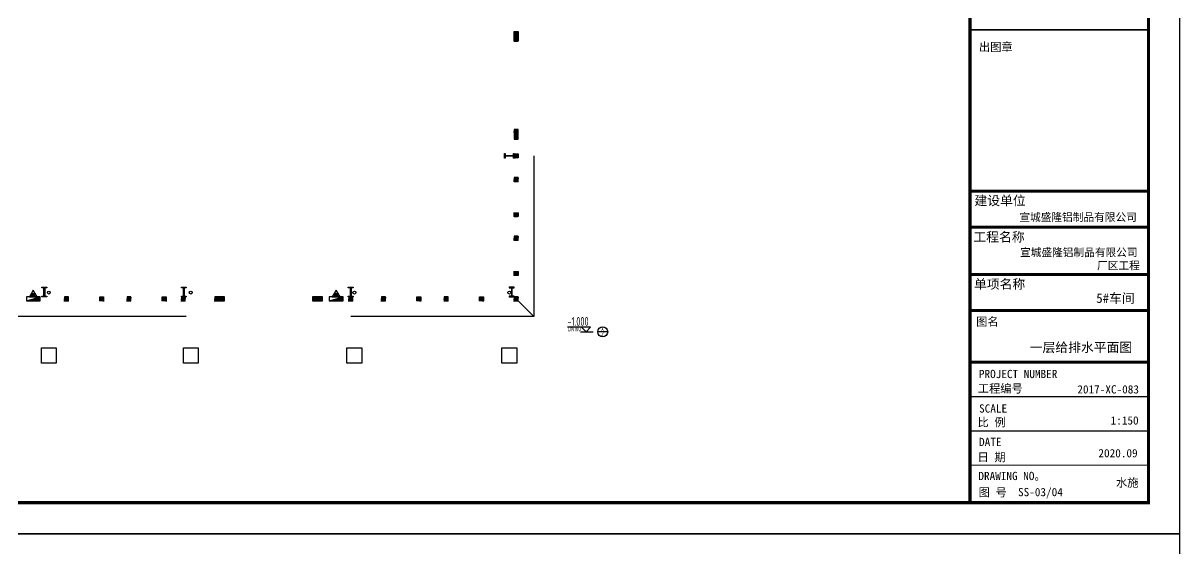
# Model space of a CAD drawing. Extents: x 1169373 to 1354985, y 649019 to 904199.
# Drawn here: x 1295894 to 1354985, y 715459 to 742292 of the extents above; entities that cross this region are included whole.
import ezdxf
from ezdxf.enums import TextEntityAlignment as Align

# ---------------------------------------------------------------- set-up
doc = ezdxf.new("R2010")
doc.units = 0
doc.header["$LTSCALE"] = 1000
doc.header["$MEASUREMENT"] = 0
for name, color, linetype in [('0-给水标注', 253, 'Continuous'), ('EQUIP_消火栓', 7, 'Continuous'), ('EQUIP_消防', 7, 'Continuous'), ('GZ', 30, 'Continuous'), ('HH_消防', 3, 'Continuous'), ('PUB_TEXT', 7, 'Continuous'), ('PUB_TITLE', 4, 'Continuous'), ('TT', 253, 'Continuous'), ('VPIPE-消防', 1, 'TG_XH'), ('刚柱', 2, 'Continuous'), ('卫浴', 7, 'Continuous'), ('图框', 7, 'Continuous'), ('散水', 32, 'Continuous')]:
    doc.layers.add(name, color=color, linetype=linetype)
doc.styles.add('TG_LINETYPE', font='SIMPLEX', dxfattribs={"width": 0.8, "height": 3, "bigfont": 'HZTXT'})
doc.styles.add('WW', font='gbenor.shx', dxfattribs={"width": 0.75, "bigfont": 'gbcbig.shx'})
doc.styles.add('宋体', font='')
doc.styles.add('黑体', font='simhei.ttf')
doc.styles.get('宋体').set_extended_font_data('NSimSun')
doc.linetypes.add('TG_XH', pattern='A,2,-0.6,["XH",TG_LINETYPE,S=0.1,R=0,X=-0.52,Y=-0.15],0', length=2.6)

# ---------------------------------------------------------------- blocks, each defined once
blk = doc.blocks.new('sdhfxdhnfdhx')
h = blk.add_hatch(color=256)
h.paths.add_polyline_path([(3050366, 936899), (3050616, 936899), (3050616, 936859), (3050366, 936859)])
h.paths.add_polyline_path([(3050511, 937319), (3050511, 936899), (3050471, 936899), (3050471, 937319)])
h.paths.add_polyline_path([(3050366, 937359), (3050616, 937359), (3050616, 937319), (3050366, 937319)])
for points in [[(3050366, 937359), (3050616, 937359), (3050616, 937319), (3050366, 937319)], [(3050511, 937319), (3050511, 936899), (3050471, 936899), (3050471, 937319)], [(3050366, 936899), (3050616, 936899), (3050616, 936859), (3050366, 936859)]]:
    blk.add_lwpolyline(points, close=True)
blk = doc.blocks.new('$ATTACHMENT$00000214')
h = blk.add_hatch()
h.set_pattern_fill('ANSI31', color=256, scale=200, style=0)
h.set_pattern_definition([(45, (-38543.802, -6842.639), (-17.67767, 17.67767), [])])
h.paths.add_polyline_path([(-65, 2), (65, 2), (65, -128), (-65, -128)])
for points in [[(0, 172), (-198, -172), (198, -172)], [(-65, 2), (65, 2), (65, -128), (-65, -128)]]:
    blk.add_lwpolyline(points, close=True)
blk = doc.blocks.new('$TwtSys$00000434')
for p, q in [((-0.5, 0.5), (-0.5, -0.5)), ((-0.5, -0.5), (0.5, 0.5)), ((0.5, 0.5), (-0.5, 0.5)), ((0.5, -0.5), (0.5, 0.5)), ((-0.5, -0.5), (0.5, -0.5))]:
    blk.add_line(p, q)
blk.add_solid([(0.5, -0.5), (0.5, 0.5), (-0.5, -0.5)])
blk = doc.blocks.new('xhs')
at = {"layer": 'EQUIP_消火栓', "xscale": 700.0000000000026, "yscale": 200, "zscale": 700, "rotation": 359.9999949910357}
blk.add_blockref('$TwtSys$00000434', (4416311, -1410339), dxfattribs=at)
at = {"layer": 'EQUIP_消防'}
blk.add_blockref('$ATTACHMENT$00000214', (4416311, -1410067), dxfattribs=at)

msp = doc.modelspace()

# ---------------------------------------------------------------- hatches: boundary and pattern name
at = {"layer": 'GZ'}
h = msp.add_hatch(dxfattribs=at)
h.set_pattern_fill('钢筋混凝土', color=253, scale=20, style=0)
h.set_pattern_definition([(45, (1267594.47, 665763.577), (-35.35534, 35.35534), []), (50, (1267594.47, 665763.58), (143.45204, -12.55043), [15, -165]), (355, (1267594.47, 665763.58), (-27.75027, 150.43843), [12, -132]), (100.4514, (1267606.42, 665762.53), (115.70188, 137.8879), [12.74804, -140.22842]), (46.1842, (1267594.47, 665803.58), (213.4482, -33.1038), [22.5, -247.5]), (96.6356, (1267612.26, 665800.82), (186.93254, 194.82357), [19.12206, -210.3426]), (351.1842, (1267594.47, 665803.58), (186.9324, 194.8237), [18, -198]), (21, (1267614.47, 665793.58), (119.38141, -80.52378), [15, -165]), (326, (1267614.47, 665793.58), (48.66307, 145.03), [12, -132]), (71.4514, (1267624.42, 665786.87), (168.04453, 64.5061), [12.74804, -140.22842]), (37.5, (1267594.47, 665763.577), (2.43197, 66.57877), [0, -130.4, 0, -134, 0, -132.5]), (7.5, (1267594.47, 665763.58), (52.61391, 78.88234), [0, -76.4, 0, -127.4, 0, -50.5]), (327.5, (1267549.87, 665763.58), (106.764487, -4.510974), [0, -50, 0, -156, 0, -207]), (317.5, (1267529.87, 665763.58), (116.63723, 20.021), [0, -65, 0, -103.6, 0, -147])])
h.paths.add_polyline_path([(1320979, 741869), (1321179, 741869), (1321179, 741369), (1320979, 741369)])
h = msp.add_hatch(dxfattribs=at)
h.set_pattern_fill('钢筋混凝土', color=253, scale=20, style=0)
h.set_pattern_definition([(315, (1267594.47, 812473.906), (-35.35534, -35.35534), []), (310, (1267594.47, 812473.9), (143.45204, 12.55043), [15, -165]), (5, (1267594.47, 812473.9), (-27.75027, -150.43843), [12, -132]), (259.5486, (1267606.42, 812474.95), (115.70188, -137.8879), [12.74804, -140.22842]), (313.8158, (1267594.47, 812433.9), (213.4482, 33.1038), [22.5, -247.5]), (263.3644, (1267612.26, 812436.66), (186.93254, -194.82357), [19.12206, -210.3426]), (8.8158, (1267594.47, 812433.9), (186.9324, -194.8237), [18, -198]), (339, (1267614.47, 812443.9), (119.38141, 80.52378), [15, -165]), (34, (1267614.47, 812443.9), (48.66307, -145.03), [12, -132]), (288.5486, (1267624.42, 812450.62), (168.04453, -64.5061), [12.74804, -140.22842]), (322.5, (1267594.47, 812473.906), (2.43197, -66.57877), [0, -130.4, 0, -134, 0, -132.5]), (352.5, (1267594.47, 812473.906), (52.61391, -78.88234), [0, -76.4, 0, -127.4, 0, -50.5]), (32.5, (1267549.87, 812473.906), (106.764487, 4.510974), [0, -50, 0, -156, 0, -207]), (42.5, (1267529.87, 812473.91), (116.63723, -20.021), [0, -65, 0, -103.6, 0, -147])])
h.paths.add_polyline_path([(1320979, 736369), (1321179, 736369), (1321179, 736869), (1320979, 736869)])
h = msp.add_hatch(dxfattribs=at)
h.set_pattern_fill('钢筋混凝土', color=253, scale=20, style=0)
h.set_pattern_definition([(45, (1267594.47, 659813.577), (-35.35534, 35.35534), []), (50, (1267594.47, 659813.58), (143.45204, -12.55043), [15, -165]), (355, (1267594.47, 659813.58), (-27.75027, 150.43843), [12, -132]), (100.4514, (1267606.42, 659812.53), (115.70188, 137.8879), [12.74804, -140.22842]), (46.1842, (1267594.47, 659853.58), (213.4482, -33.1038), [22.5, -247.5]), (96.6356, (1267612.26, 659850.82), (186.93254, 194.82357), [19.12206, -210.3426]), (351.1842, (1267594.47, 659853.58), (186.9324, 194.8237), [18, -198]), (21, (1267614.47, 659843.58), (119.38141, -80.52378), [15, -165]), (326, (1267614.47, 659843.58), (48.66307, 145.03), [12, -132]), (71.4514, (1267624.42, 659836.87), (168.04453, 64.5061), [12.74804, -140.22842]), (37.5, (1267594.47, 659813.577), (2.43197, 66.57877), [0, -130.4, 0, -134, 0, -132.5]), (7.5, (1267594.47, 659813.58), (52.61391, 78.88234), [0, -76.4, 0, -127.4, 0, -50.5]), (327.5, (1267549.87, 659813.58), (106.764487, -4.510974), [0, -50, 0, -156, 0, -207]), (317.5, (1267529.87, 659813.58), (116.63723, 20.021), [0, -65, 0, -103.6, 0, -147])])
h.paths.add_polyline_path([(1320979, 735619), (1321179, 735619), (1321179, 735419), (1320979, 735419)])
h = msp.add_hatch(dxfattribs=at)
h.set_pattern_fill('钢筋混凝土', color=253, scale=20, style=0)
h.set_pattern_definition([(315, (1267594.47, 810023.623), (-35.35534, -35.35534), []), (310, (1267594.47, 810023.62), (143.45204, 12.55043), [15, -165]), (5, (1267594.47, 810023.62), (-27.75027, -150.43843), [12, -132]), (259.5486, (1267606.42, 810024.67), (115.70188, -137.8879), [12.74804, -140.22842]), (313.8158, (1267594.47, 809983.62), (213.4482, 33.1038), [22.5, -247.5]), (263.3644, (1267612.26, 809986.38), (186.93254, -194.82357), [19.12206, -210.3426]), (8.8158, (1267594.47, 809983.62), (186.9324, -194.8237), [18, -198]), (339, (1267614.47, 809993.62), (119.38141, 80.52378), [15, -165]), (34, (1267614.47, 809993.62), (48.66307, -145.03), [12, -132]), (288.5486, (1267624.42, 810000.33), (168.04453, -64.5061), [12.74804, -140.22842]), (322.5, (1267594.47, 810023.623), (2.43197, -66.57877), [0, -130.4, 0, -134, 0, -132.5]), (352.5, (1267594.47, 810023.62), (52.61391, -78.88234), [0, -76.4, 0, -127.4, 0, -50.5]), (32.5, (1267549.87, 810023.623), (106.764487, 4.510974), [0, -50, 0, -156, 0, -207]), (42.5, (1267529.87, 810023.62), (116.63723, -20.021), [0, -65, 0, -103.6, 0, -147])])
h.paths.add_polyline_path([(1320979, 734218), (1321179, 734218), (1321179, 734418), (1320979, 734418)])
h = msp.add_hatch(dxfattribs=at)
h.set_pattern_fill('钢筋混凝土', color=253, scale=20, style=0)
h.set_pattern_definition([(45, (1267594.47, 656813.295), (-35.35534, 35.35534), []), (50, (1267594.47, 656813.3), (143.45204, -12.55043), [15, -165]), (355, (1267594.47, 656813.3), (-27.75027, 150.43843), [12, -132]), (100.4514, (1267606.42, 656812.25), (115.70188, 137.8879), [12.74804, -140.22842]), (46.1842, (1267594.47, 656853.3), (213.4482, -33.1038), [22.5, -247.5]), (96.6356, (1267612.26, 656850.54), (186.93254, 194.82357), [19.12206, -210.3426]), (351.1842, (1267594.47, 656853.3), (186.9324, 194.8237), [18, -198]), (21, (1267614.47, 656843.3), (119.38141, -80.52378), [15, -165]), (326, (1267614.47, 656843.3), (48.66307, 145.03), [12, -132]), (71.4514, (1267624.42, 656836.58), (168.04453, 64.5061), [12.74804, -140.22842]), (37.5, (1267594.47, 656813.295), (2.43197, 66.57877), [0, -130.4, 0, -134, 0, -132.5]), (7.5, (1267594.47, 656813.295), (52.61391, 78.88234), [0, -76.4, 0, -127.4, 0, -50.5]), (327.5, (1267549.87, 656813.295), (106.764487, -4.510974), [0, -50, 0, -156, 0, -207]), (317.5, (1267529.87, 656813.29), (116.63723, 20.021), [0, -65, 0, -103.6, 0, -147])])
h.paths.add_polyline_path([(1320979, 732618), (1321179, 732618), (1321179, 732418), (1320979, 732418)])
h = msp.add_hatch(dxfattribs=at)
h.set_pattern_fill('钢筋混凝土', color=253, scale=20, style=0)
h.set_pattern_definition([(315, (1267594.47, 807024.11), (-35.35534, -35.35534), []), (310, (1267594.47, 807024.11), (143.45204, 12.55043), [15, -165]), (5, (1267594.47, 807024.11), (-27.75027, -150.43843), [12, -132]), (259.5486, (1267606.42, 807025.15), (115.70188, -137.8879), [12.74804, -140.22842]), (313.8158, (1267594.47, 806984.1), (213.4482, 33.1038), [22.5, -247.5]), (263.3644, (1267612.26, 806986.87), (186.93254, -194.82357), [19.12206, -210.3426]), (8.8158, (1267594.47, 806984.1), (186.9324, -194.8237), [18, -198]), (339, (1267614.47, 806994.11), (119.38141, 80.52378), [15, -165]), (34, (1267614.47, 806994.11), (48.66307, -145.03), [12, -132]), (288.5486, (1267624.42, 807000.82), (168.04453, -64.5061), [12.74804, -140.22842]), (322.5, (1267594.47, 807024.11), (2.43197, -66.57877), [0, -130.4, 0, -134, 0, -132.5]), (352.5, (1267594.47, 807024.11), (52.61391, -78.88234), [0, -76.4, 0, -127.4, 0, -50.5]), (32.5, (1267549.87, 807024.11), (106.764487, 4.510974), [0, -50, 0, -156, 0, -207]), (42.5, (1267529.87, 807024.11), (116.63723, -20.021), [0, -65, 0, -103.6, 0, -147])])
h.paths.add_polyline_path([(1320979, 731219), (1321179, 731219), (1321179, 731419), (1320979, 731419)])
h = msp.add_hatch(dxfattribs=at)
h.set_pattern_fill('钢筋混凝土', color=253, scale=20, style=0)
h.set_pattern_definition([(45, (1267594.47, 653813.78), (-35.35534, 35.35534), []), (50, (1267594.47, 653813.78), (143.45204, -12.55043), [15, -165]), (355, (1267594.47, 653813.78), (-27.75027, 150.43843), [12, -132]), (100.4514, (1267606.42, 653812.73), (115.70188, 137.8879), [12.74804, -140.22842]), (46.1842, (1267594.47, 653853.78), (213.4482, -33.1038), [22.5, -247.5]), (96.6356, (1267612.26, 653851.02), (186.93254, 194.82357), [19.12206, -210.3426]), (351.1842, (1267594.47, 653853.78), (186.9324, 194.8237), [18, -198]), (21, (1267614.47, 653843.78), (119.38141, -80.52378), [15, -165]), (326, (1267614.47, 653843.78), (48.66307, 145.03), [12, -132]), (71.4514, (1267624.42, 653837.07), (168.04453, 64.5061), [12.74804, -140.22842]), (37.5, (1267594.47, 653813.78), (2.43197, 66.57877), [0, -130.4, 0, -134, 0, -132.5]), (7.5, (1267594.47, 653813.78), (52.61391, 78.88234), [0, -76.4, 0, -127.4, 0, -50.5]), (327.5, (1267549.87, 653813.78), (106.764487, -4.510974), [0, -50, 0, -156, 0, -207]), (317.5, (1267529.87, 653813.78), (116.63723, 20.021), [0, -65, 0, -103.6, 0, -147])])
h.paths.add_polyline_path([(1320979, 729619), (1321179, 729619), (1321179, 729419), (1320979, 729419)])
h = msp.add_hatch(dxfattribs=at)
h.set_pattern_fill('钢筋混凝土', color=253, scale=20, style=0)
h.set_pattern_definition([(315, (1244619.427, 803923.906), (-35.35534, -35.35534), []), (310, (1244619.43, 803923.9), (143.45204, 12.55043), [15, -165]), (5, (1244619.43, 803923.9), (-27.75027, -150.43843), [12, -132]), (259.5486, (1244631.38, 803924.95), (115.70188, -137.8879), [12.74804, -140.22842]), (313.8158, (1244619.43, 803883.9), (213.4482, 33.1038), [22.5, -247.5]), (263.3644, (1244637.21, 803886.66), (186.93254, -194.82357), [19.12206, -210.3426]), (8.8158, (1244619.43, 803883.9), (186.9324, -194.8237), [18, -198]), (339, (1244639.43, 803893.9), (119.38141, 80.52378), [15, -165]), (34, (1244639.43, 803893.9), (48.66307, -145.03), [12, -132]), (288.5486, (1244649.38, 803900.62), (168.04453, -64.5061), [12.74804, -140.22842]), (322.5, (1244619.427, 803923.906), (2.43197, -66.57877), [0, -130.4, 0, -134, 0, -132.5]), (352.5, (1244619.43, 803923.906), (52.61391, -78.88234), [0, -76.4, 0, -127.4, 0, -50.5]), (32.5, (1244574.827, 803923.906), (106.764487, 4.510974), [0, -50, 0, -156, 0, -207]), (42.5, (1244554.83, 803923.91), (116.63723, -20.021), [0, -65, 0, -103.6, 0, -147])])
h.paths.add_polyline_path([(1298004, 728119), (1298204, 728119), (1298204, 728319), (1298004, 728319)])
h = msp.add_hatch(dxfattribs=at)
h.set_pattern_fill('钢筋混凝土', color=253, scale=20, style=0)
h.set_pattern_definition([(225, (1353388.71, 803923.906), (35.35534, -35.35534), []), (230, (1353388.71, 803923.9), (-143.45204, 12.55043), [15, -165]), (175, (1353388.71, 803923.9), (27.75027, -150.43843), [12, -132]), (280.4514, (1353376.76, 803924.95), (-115.70188, -137.8879), [12.74804, -140.22842]), (226.1842, (1353388.71, 803883.9), (-213.4482, 33.1038), [22.5, -247.5]), (276.6356, (1353370.92, 803886.66), (-186.93254, -194.82357), [19.12206, -210.3426]), (171.1842, (1353388.71, 803883.9), (-186.9324, -194.8237), [18, -198]), (201, (1353368.71, 803893.9), (-119.38141, 80.52378), [15, -165]), (146, (1353368.71, 803893.9), (-48.66307, -145.03), [12, -132]), (251.4514, (1353358.76, 803900.62), (-168.04453, -64.5061), [12.74804, -140.22842]), (217.5, (1353388.71, 803923.906), (-2.43197, -66.57877), [0, -130.4, 0, -134, 0, -132.5]), (187.5, (1353388.71, 803923.906), (-52.61391, -78.88234), [0, -76.4, 0, -127.4, 0, -50.5]), (147.5, (1353433.31, 803923.906), (-106.764487, 4.510974), [0, -50, 0, -156, 0, -207]), (137.5, (1353453.31, 803923.91), (-116.63723, -20.021), [0, -65, 0, -103.6, 0, -147])])
h.paths.add_polyline_path([(1300004, 728119), (1299804, 728119), (1299804, 728319), (1300004, 728319)])
h = msp.add_hatch(dxfattribs=at)
h.set_pattern_fill('钢筋混凝土', color=253, scale=20, style=0)
h.set_pattern_definition([(315, (1247819.733, 803923.906), (-35.35534, -35.35534), []), (310, (1247819.73, 803923.9), (143.45204, 12.55043), [15, -165]), (5, (1247819.73, 803923.9), (-27.75027, -150.43843), [12, -132]), (259.5486, (1247831.69, 803924.95), (115.70188, -137.8879), [12.74804, -140.22842]), (313.8158, (1247819.73, 803883.9), (213.4482, 33.1038), [22.5, -247.5]), (263.3644, (1247837.52, 803886.66), (186.93254, -194.82357), [19.12206, -210.3426]), (8.8158, (1247819.73, 803883.9), (186.9324, -194.8237), [18, -198]), (339, (1247839.73, 803893.9), (119.38141, 80.52378), [15, -165]), (34, (1247839.73, 803893.9), (48.66307, -145.03), [12, -132]), (288.5486, (1247849.68, 803900.62), (168.04453, -64.5061), [12.74804, -140.22842]), (322.5, (1247819.733, 803923.906), (2.43197, -66.57877), [0, -130.4, 0, -134, 0, -132.5]), (352.5, (1247819.73, 803923.906), (52.61391, -78.88234), [0, -76.4, 0, -127.4, 0, -50.5]), (32.5, (1247775.133, 803923.906), (106.764487, 4.510974), [0, -50, 0, -156, 0, -207]), (42.5, (1247755.13, 803923.91), (116.63723, -20.021), [0, -65, 0, -103.6, 0, -147])])
h.paths.add_polyline_path([(1301204, 728119), (1301404, 728119), (1301404, 728319), (1301204, 728319)])
h = msp.add_hatch(dxfattribs=at)
h.set_pattern_fill('钢筋混凝土', color=253, scale=20, style=0)
h.set_pattern_definition([(225, (1356589.02, 803923.906), (35.35534, -35.35534), []), (230, (1356589.02, 803923.9), (-143.45204, 12.55043), [15, -165]), (175, (1356589.02, 803923.9), (27.75027, -150.43843), [12, -132]), (280.4514, (1356577.06, 803924.95), (-115.70188, -137.8879), [12.74804, -140.22842]), (226.1842, (1356589.02, 803883.9), (-213.4482, 33.1038), [22.5, -247.5]), (276.6356, (1356571.23, 803886.66), (-186.93254, -194.82357), [19.12206, -210.3426]), (171.1842, (1356589.02, 803883.9), (-186.9324, -194.8237), [18, -198]), (201, (1356569.02, 803893.9), (-119.38141, 80.52378), [15, -165]), (146, (1356569.02, 803893.9), (-48.66307, -145.03), [12, -132]), (251.4514, (1356559.07, 803900.62), (-168.04453, -64.5061), [12.74804, -140.22842]), (217.5, (1356589.02, 803923.906), (-2.43197, -66.57877), [0, -130.4, 0, -134, 0, -132.5]), (187.5, (1356589.02, 803923.906), (-52.61391, -78.88234), [0, -76.4, 0, -127.4, 0, -50.5]), (147.5, (1356633.62, 803923.906), (-106.764487, 4.510974), [0, -50, 0, -156, 0, -207]), (137.5, (1356653.62, 803923.91), (-116.63723, -20.021), [0, -65, 0, -103.6, 0, -147])])
h.paths.add_polyline_path([(1303204, 728119), (1303004, 728119), (1303004, 728319), (1303204, 728319)])
h = msp.add_hatch(dxfattribs=at)
h.set_pattern_fill('钢筋混凝土', color=253, scale=20, style=0)
h.set_pattern_definition([(315, (1250594.47, 803923.906), (-35.35534, -35.35534), []), (310, (1250594.47, 803923.9), (143.45204, 12.55043), [15, -165]), (5, (1250594.47, 803923.9), (-27.75027, -150.43843), [12, -132]), (259.5486, (1250606.42, 803924.95), (115.70188, -137.8879), [12.74804, -140.22842]), (313.8158, (1250594.47, 803883.9), (213.4482, 33.1038), [22.5, -247.5]), (263.3644, (1250612.26, 803886.66), (186.93254, -194.82357), [19.12206, -210.3426]), (8.8158, (1250594.47, 803883.9), (186.9324, -194.8237), [18, -198]), (339, (1250614.47, 803893.9), (119.38141, 80.52378), [15, -165]), (34, (1250614.47, 803893.9), (48.66307, -145.03), [12, -132]), (288.5486, (1250624.42, 803900.62), (168.04453, -64.5061), [12.74804, -140.22842]), (322.5, (1250594.47, 803923.906), (2.43197, -66.57877), [0, -130.4, 0, -134, 0, -132.5]), (352.5, (1250594.47, 803923.906), (52.61391, -78.88234), [0, -76.4, 0, -127.4, 0, -50.5]), (32.5, (1250549.87, 803923.906), (106.764487, 4.510974), [0, -50, 0, -156, 0, -207]), (42.5, (1250529.87, 803923.91), (116.63723, -20.021), [0, -65, 0, -103.6, 0, -147])])
h.paths.add_polyline_path([(1303979, 728119), (1304179, 728119), (1304179, 728319), (1303979, 728319)])
h = msp.add_hatch(dxfattribs=at)
h.set_pattern_fill('钢筋混凝土', color=253, scale=20, style=0)
h.set_pattern_definition([(315, (1252294.47, 803923.906), (-35.35534, -35.35534), []), (310, (1252294.47, 803923.9), (143.45204, 12.55043), [15, -165]), (5, (1252294.47, 803923.9), (-27.75027, -150.43843), [12, -132]), (259.5486, (1252306.42, 803924.95), (115.70188, -137.8879), [12.74804, -140.22842]), (313.8158, (1252294.47, 803883.9), (213.4482, 33.1038), [22.5, -247.5]), (263.3644, (1252312.26, 803886.66), (186.93254, -194.82357), [19.12206, -210.3426]), (8.8158, (1252294.47, 803883.9), (186.9324, -194.8237), [18, -198]), (339, (1252314.47, 803893.9), (119.38141, 80.52378), [15, -165]), (34, (1252314.47, 803893.9), (48.66307, -145.03), [12, -132]), (288.5486, (1252324.42, 803900.62), (168.04453, -64.5061), [12.74804, -140.22842]), (322.5, (1252294.47, 803923.906), (2.43197, -66.57877), [0, -130.4, 0, -134, 0, -132.5]), (352.5, (1252294.47, 803923.906), (52.61391, -78.88234), [0, -76.4, 0, -127.4, 0, -50.5]), (32.5, (1252249.87, 803923.906), (106.764487, 4.510974), [0, -50, 0, -156, 0, -207]), (42.5, (1252229.87, 803923.91), (116.63723, -20.021), [0, -65, 0, -103.6, 0, -147])])
h.paths.add_polyline_path([(1305679, 728119), (1306179, 728119), (1306179, 728319), (1305679, 728319)])
h = msp.add_hatch(dxfattribs=at)
h.set_pattern_fill('钢筋混凝土', color=253, scale=20, style=0)
h.set_pattern_definition([(315, (1257294.47, 803923.906), (-35.35534, -35.35534), []), (310, (1257294.47, 803923.9), (143.45204, 12.55043), [15, -165]), (5, (1257294.47, 803923.9), (-27.75027, -150.43843), [12, -132]), (259.5486, (1257306.42, 803924.95), (115.70188, -137.8879), [12.74804, -140.22842]), (313.8158, (1257294.47, 803883.9), (213.4482, 33.1038), [22.5, -247.5]), (263.3644, (1257312.26, 803886.66), (186.93254, -194.82357), [19.12206, -210.3426]), (8.8158, (1257294.47, 803883.9), (186.9324, -194.8237), [18, -198]), (339, (1257314.47, 803893.9), (119.38141, 80.52378), [15, -165]), (34, (1257314.47, 803893.9), (48.66307, -145.03), [12, -132]), (288.5486, (1257324.42, 803900.62), (168.04453, -64.5061), [12.74804, -140.22842]), (322.5, (1257294.47, 803923.906), (2.43197, -66.57877), [0, -130.4, 0, -134, 0, -132.5]), (352.5, (1257294.47, 803923.906), (52.61391, -78.88234), [0, -76.4, 0, -127.4, 0, -50.5]), (32.5, (1257249.87, 803923.906), (106.764487, 4.510974), [0, -50, 0, -156, 0, -207]), (42.5, (1257229.87, 803923.91), (116.63723, -20.021), [0, -65, 0, -103.6, 0, -147])])
h.paths.add_polyline_path([(1310679, 728119), (1311179, 728119), (1311179, 728319), (1310679, 728319)])
h = msp.add_hatch(dxfattribs=at)
h.set_pattern_fill('钢筋混凝土', color=253, scale=20, style=0)
h.set_pattern_definition([(315, (1259144.47, 803923.906), (-35.35534, -35.35534), []), (310, (1259144.47, 803923.9), (143.45204, 12.55043), [15, -165]), (5, (1259144.47, 803923.9), (-27.75027, -150.43843), [12, -132]), (259.5486, (1259156.42, 803924.95), (115.70188, -137.8879), [12.74804, -140.22842]), (313.8158, (1259144.47, 803883.9), (213.4482, 33.1038), [22.5, -247.5]), (263.3644, (1259162.26, 803886.66), (186.93254, -194.82357), [19.12206, -210.3426]), (8.8158, (1259144.47, 803883.9), (186.9324, -194.8237), [18, -198]), (339, (1259164.47, 803893.9), (119.38141, 80.52378), [15, -165]), (34, (1259164.47, 803893.9), (48.66307, -145.03), [12, -132]), (288.5486, (1259174.42, 803900.62), (168.04453, -64.5061), [12.74804, -140.22842]), (322.5, (1259144.47, 803923.906), (2.43197, -66.57877), [0, -130.4, 0, -134, 0, -132.5]), (352.5, (1259144.47, 803923.906), (52.61391, -78.88234), [0, -76.4, 0, -127.4, 0, -50.5]), (32.5, (1259099.87, 803923.906), (106.764487, 4.510974), [0, -50, 0, -156, 0, -207]), (42.5, (1259079.87, 803923.91), (116.63723, -20.021), [0, -65, 0, -103.6, 0, -147])])
h.paths.add_polyline_path([(1312529, 728119), (1312729, 728119), (1312729, 728319), (1312529, 728319)])
h = msp.add_hatch(dxfattribs=at)
h.set_pattern_fill('钢筋混凝土', color=253, scale=20, style=0)
h.set_pattern_definition([(315, (1260819.41, 803923.906), (-35.35534, -35.35534), []), (310, (1260819.41, 803923.9), (143.45204, 12.55043), [15, -165]), (5, (1260819.41, 803923.9), (-27.75027, -150.43843), [12, -132]), (259.5486, (1260831.36, 803924.95), (115.70188, -137.8879), [12.74804, -140.22842]), (313.8158, (1260819.41, 803883.9), (213.4482, 33.1038), [22.5, -247.5]), (263.3644, (1260837.2, 803886.66), (186.93254, -194.82357), [19.12206, -210.3426]), (8.8158, (1260819.4, 803883.9), (186.9324, -194.8237), [18, -198]), (339, (1260839.41, 803893.9), (119.38141, 80.52378), [15, -165]), (34, (1260839.41, 803893.9), (48.66307, -145.03), [12, -132]), (288.5486, (1260849.36, 803900.62), (168.04453, -64.5061), [12.74804, -140.22842]), (322.5, (1260819.41, 803923.906), (2.43197, -66.57877), [0, -130.4, 0, -134, 0, -132.5]), (352.5, (1260819.41, 803923.906), (52.61391, -78.88234), [0, -76.4, 0, -127.4, 0, -50.5]), (32.5, (1260774.81, 803923.906), (106.764487, 4.510974), [0, -50, 0, -156, 0, -207]), (42.5, (1260754.81, 803923.91), (116.63723, -20.021), [0, -65, 0, -103.6, 0, -147])])
h.paths.add_polyline_path([(1314204, 728119), (1314404, 728119), (1314404, 728319), (1314204, 728319)])
h = msp.add_hatch(dxfattribs=at)
h.set_pattern_fill('钢筋混凝土', color=253, scale=20, style=0)
h.set_pattern_definition([(225, (1369588.695, 803923.906), (35.35534, -35.35534), []), (230, (1369588.7, 803923.9), (-143.45204, 12.55043), [15, -165]), (175, (1369588.7, 803923.9), (27.75027, -150.43843), [12, -132]), (280.4514, (1369576.74, 803924.95), (-115.70188, -137.8879), [12.74804, -140.22842]), (226.1842, (1369588.7, 803883.9), (-213.4482, 33.1038), [22.5, -247.5]), (276.6356, (1369570.9, 803886.66), (-186.93254, -194.82357), [19.12206, -210.3426]), (171.1842, (1369588.7, 803883.9), (-186.9324, -194.8237), [18, -198]), (201, (1369568.7, 803893.9), (-119.38141, 80.52378), [15, -165]), (146, (1369568.7, 803893.9), (-48.66307, -145.03), [12, -132]), (251.4514, (1369558.75, 803900.62), (-168.04453, -64.5061), [12.74804, -140.22842]), (217.5, (1369588.695, 803923.906), (-2.43197, -66.57877), [0, -130.4, 0, -134, 0, -132.5]), (187.5, (1369588.695, 803923.906), (-52.61391, -78.88234), [0, -76.4, 0, -127.4, 0, -50.5]), (147.5, (1369633.295, 803923.906), (-106.764487, 4.510974), [0, -50, 0, -156, 0, -207]), (137.5, (1369653.3, 803923.91), (-116.63723, -20.021), [0, -65, 0, -103.6, 0, -147])])
h.paths.add_polyline_path([(1316204, 728119), (1316004, 728119), (1316004, 728319), (1316204, 728319)])
h = msp.add_hatch(dxfattribs=at)
h.set_pattern_fill('钢筋混凝土', color=253, scale=20, style=0)
h.set_pattern_definition([(315, (1264019.716, 803923.906), (-35.35534, -35.35534), []), (310, (1264019.72, 803923.9), (143.45204, 12.55043), [15, -165]), (5, (1264019.72, 803923.9), (-27.75027, -150.43843), [12, -132]), (259.5486, (1264031.67, 803924.95), (115.70188, -137.8879), [12.74804, -140.22842]), (313.8158, (1264019.72, 803883.9), (213.4482, 33.1038), [22.5, -247.5]), (263.3644, (1264037.5, 803886.66), (186.93254, -194.82357), [19.12206, -210.3426]), (8.8158, (1264019.72, 803883.9), (186.9324, -194.8237), [18, -198]), (339, (1264039.72, 803893.9), (119.38141, 80.52378), [15, -165]), (34, (1264039.72, 803893.9), (48.66307, -145.03), [12, -132]), (288.5486, (1264049.66, 803900.62), (168.04453, -64.5061), [12.74804, -140.22842]), (322.5, (1264019.716, 803923.906), (2.43197, -66.57877), [0, -130.4, 0, -134, 0, -132.5]), (352.5, (1264019.716, 803923.906), (52.61391, -78.88234), [0, -76.4, 0, -127.4, 0, -50.5]), (32.5, (1263975.116, 803923.906), (106.764487, 4.510974), [0, -50, 0, -156, 0, -207]), (42.5, (1263955.12, 803923.91), (116.63723, -20.021), [0, -65, 0, -103.6, 0, -147])])
h.paths.add_polyline_path([(1317404, 728119), (1317604, 728119), (1317604, 728319), (1317404, 728319)])
h = msp.add_hatch(dxfattribs=at)
h.set_pattern_fill('钢筋混凝土', color=253, scale=20, style=0)
h.set_pattern_definition([(225, (1372789, 803923.906), (35.35534, -35.35534), []), (230, (1372789, 803923.9), (-143.45204, 12.55043), [15, -165]), (175, (1372789, 803923.9), (27.75027, -150.43843), [12, -132]), (280.4514, (1372777.05, 803924.95), (-115.70188, -137.8879), [12.74804, -140.22842]), (226.1842, (1372789, 803883.9), (-213.4482, 33.1038), [22.5, -247.5]), (276.6356, (1372771.21, 803886.66), (-186.93254, -194.82357), [19.12206, -210.3426]), (171.1842, (1372789, 803883.9), (-186.9324, -194.8237), [18, -198]), (201, (1372769, 803893.9), (-119.38141, 80.52378), [15, -165]), (146, (1372769, 803893.9), (-48.66307, -145.03), [12, -132]), (251.4514, (1372759.05, 803900.62), (-168.04453, -64.5061), [12.74804, -140.22842]), (217.5, (1372789, 803923.906), (-2.43197, -66.57877), [0, -130.4, 0, -134, 0, -132.5]), (187.5, (1372789, 803923.906), (-52.61391, -78.88234), [0, -76.4, 0, -127.4, 0, -50.5]), (147.5, (1372833.6, 803923.906), (-106.764487, 4.510974), [0, -50, 0, -156, 0, -207]), (137.5, (1372853.6, 803923.91), (-116.63723, -20.021), [0, -65, 0, -103.6, 0, -147])])
h.paths.add_polyline_path([(1319404, 728119), (1319204, 728119), (1319204, 728319), (1319404, 728319)])
h = msp.add_hatch(dxfattribs=at)
h.set_pattern_fill('钢筋混凝土', color=253, scale=20, style=0)
h.set_pattern_definition([(315, (1267594.47, 803923.906), (-35.35534, -35.35534), []), (310, (1267594.47, 803923.9), (143.45204, 12.55043), [15, -165]), (5, (1267594.47, 803923.9), (-27.75027, -150.43843), [12, -132]), (259.5486, (1267606.42, 803924.95), (115.70188, -137.8879), [12.74804, -140.22842]), (313.8158, (1267594.47, 803883.9), (213.4482, 33.1038), [22.5, -247.5]), (263.3644, (1267612.26, 803886.66), (186.93254, -194.82357), [19.12206, -210.3426]), (8.8158, (1267594.47, 803883.9), (186.9324, -194.8237), [18, -198]), (339, (1267614.47, 803893.9), (119.38141, 80.52378), [15, -165]), (34, (1267614.47, 803893.9), (48.66307, -145.03), [12, -132]), (288.5486, (1267624.42, 803900.62), (168.04453, -64.5061), [12.74804, -140.22842]), (322.5, (1267594.47, 803923.906), (2.43197, -66.57877), [0, -130.4, 0, -134, 0, -132.5]), (352.5, (1267594.47, 803923.906), (52.61391, -78.88234), [0, -76.4, 0, -127.4, 0, -50.5]), (32.5, (1267549.87, 803923.906), (106.764487, 4.510974), [0, -50, 0, -156, 0, -207]), (42.5, (1267529.87, 803923.91), (116.63723, -20.021), [0, -65, 0, -103.6, 0, -147])])
h.paths.add_polyline_path([(1320979, 728119), (1321179, 728119), (1321179, 728319), (1320979, 728319)])

# ---------------------------------------------------------------- linework, layer by layer
for p, q in [((1344265, 733713), (1353223, 733713)), ((1344265, 731873), (1353226, 731873)), ((1344265, 729466), (1353258, 729466)), ((1344265, 727626), (1353258, 727626))]:
    msp.add_line(p, q)
for points in [[(1296829, 725724), (1297583, 725724), (1297583, 724940), (1296829, 724940)], [(1304079, 725724), (1304833, 725724), (1304833, 724940), (1304079, 724940)], [(1312437, 725724), (1313191, 725724), (1313191, 724940), (1312437, 724940)], [(1320356, 725724), (1321110, 725724), (1321110, 724940), (1320356, 724940)]]:
    msp.add_lwpolyline(points, close=True)
at = {"layer": '0-给水标注', "color": 134}
for p, q in [((1324883, 726767), (1323703, 726767)), ((1324372, 726536), (1325018, 726536)), ((1324652, 726536), (1324422, 726767)), ((1324652, 726536), (1324883, 726767))]:
    msp.add_line(p, q, dxfattribs=at)
at = {"layer": 'GZ', "color": 253}
for points in [[(1320979, 741869), (1321179, 741869), (1321179, 741369), (1320979, 741369)], [(1320979, 736369), (1321179, 736369), (1321179, 736869), (1320979, 736869)], [(1320979, 735619), (1321179, 735619), (1321179, 735419), (1320979, 735419)], [(1320979, 734218), (1321179, 734218), (1321179, 734418), (1320979, 734418)], [(1320979, 732618), (1321179, 732618), (1321179, 732418), (1320979, 732418)], [(1320979, 731219), (1321179, 731219), (1321179, 731419), (1320979, 731419)], [(1320979, 729619), (1321179, 729619), (1321179, 729419), (1320979, 729419)], [(1298004, 728119), (1298204, 728119), (1298204, 728319), (1298004, 728319)], [(1300004, 728119), (1299804, 728119), (1299804, 728319), (1300004, 728319)], [(1301204, 728119), (1301404, 728119), (1301404, 728319), (1301204, 728319)], [(1303204, 728119), (1303004, 728119), (1303004, 728319), (1303204, 728319)], [(1303979, 728119), (1304179, 728119), (1304179, 728319), (1303979, 728319)], [(1305679, 728119), (1306179, 728119), (1306179, 728319), (1305679, 728319)], [(1310679, 728119), (1311179, 728119), (1311179, 728319), (1310679, 728319)], [(1312529, 728119), (1312729, 728119), (1312729, 728319), (1312529, 728319)], [(1314204, 728119), (1314404, 728119), (1314404, 728319), (1314204, 728319)], [(1316204, 728119), (1316004, 728119), (1316004, 728319), (1316204, 728319)], [(1317404, 728119), (1317604, 728119), (1317604, 728319), (1317404, 728319)], [(1319404, 728119), (1319204, 728119), (1319204, 728319), (1319404, 728319)], [(1320979, 728119), (1321179, 728119), (1321179, 728319), (1320979, 728319)]]:
    msp.add_lwpolyline(points, close=True, dxfattribs=at)
at = {"layer": 'HH_消防'}
msp.add_line((1325757, 726536), (1325244, 726536), dxfattribs=at)
msp.add_circle((1325501, 726536), 256, dxfattribs=at)
at = {"layer": 'PUB_TEXT'}
msp.add_line((1344265, 726313), (1344265, 735924), dxfattribs=at)
at = {"layer": 'PUB_TITLE'}
for points in [[(1236105, 716219), (1354985, 716219), (1354985, 783419), (1236105, 783419)], [(1236105, 649019), (1354985, 649019), (1354985, 716219), (1236105, 716219)]]:
    msp.add_lwpolyline(points, close=True, dxfattribs=at)
at = {"layer": 'PUB_TITLE', "const_width": 160}
msp.add_lwpolyline([(1240105, 717819), (1353385, 717819), (1353385, 781819), (1240105, 781819)], close=True, dxfattribs=at)
at = {"layer": '卫浴', "color": 253}
for centre in [(1297206, 728539), (1304456, 728539), (1312814, 728539), (1320733, 728539)]:
    msp.add_circle(centre, 75, dxfattribs=at)
at = {"layer": '图框', "color": 4}
msp.add_line((1344265, 781819), (1344265, 717819), dxfattribs=at)
at = {"layer": '图框', "color": 0}
for p, q in [((1344265, 733713), (1353350, 733713)), ((1344265, 724986), (1353385, 724986))]:
    msp.add_line(p, q, dxfattribs=at)
at = {"layer": '图框', "color": 4}
for points, const_width in [([(1344265, 781819), (1344265, 717819)], 158), ([(1344265, 733713), (1353350, 733713)], 159), ([(1344265, 731873), (1353353, 731873)], 159), ([(1344265, 729466), (1353385, 729466)], 159), ([(1344265, 727626), (1353385, 727626)], 159), ([(1344265, 724986), (1353385, 724986)], 159), ([(1344265, 723228), (1353385, 723228)], 64.5), ([(1344265, 721473), (1353385, 721473)], 64.5), ([(1344265, 719731), (1353385, 719731)], 64.5)]:
    msp.add_lwpolyline(points, dxfattribs=dict(at, const_width=const_width))
at = {"layer": '图框', "color": 4, "const_width": 158}
msp.add_lwpolyline([(1344265, 781819), (1353385, 781819), (1353385, 717819), (1344265, 717819)], close=True, dxfattribs=at)
at = {"layer": '图框', "color": 0}
for points, const_width in [([(1344265, 741951), (1353385, 741951)], 80), ([(1344265, 733713), (1353350, 733713)], 64.5), ([(1344265, 724986), (1353385, 724986)], 64.5)]:
    msp.add_lwpolyline(points, dxfattribs=dict(at, const_width=const_width))
at = {"layer": '散水', "color": 253}
msp.add_line((1321979, 727319), (1321179, 728119), dxfattribs=at)
for points in [[(1321979, 735519), (1321979, 727319), (1312629, 727319)], [(1304229, 727319), (1272979, 727319)]]:
    msp.add_lwpolyline(points, dxfattribs=at)

# ---------------------------------------------------------------- block references
at = {"layer": 'VPIPE-消防', "color": 253}
for p in [(-3119901, 2138557), (-3104425, 2138557)]:
    msp.add_blockref('xhs', p, dxfattribs=at)
at = {"layer": '刚柱', "color": 253, "rotation": 90}
msp.add_blockref('sdhfxdhnfdhx', (2257838, -2314972), dxfattribs=at)
at = {"layer": '刚柱', "color": 253}
for p in [(-1753512, -208541), (-1746387, -208541), (-1737862, -208541)]:
    msp.add_blockref('sdhfxdhnfdhx', p, dxfattribs=at)
at = {"layer": '刚柱', "color": 253, "xscale": -1}
msp.add_blockref('sdhfxdhnfdhx', (4371345, -208541), dxfattribs=at)

# ---------------------------------------------------------------- texts
at = {"layer": 'PUB_TEXT'}
for s, height, style, p in [('宣城盛隆铝制品有限公司', 400, '黑体', (1346785, 732190)), ('宣城盛隆铝制品有限公司', 400, '黑体', (1346822, 730391)), ('厂区工程', 400, '黑体', (1350756, 729719)), ('5#车间', 480, '黑体', (1350715, 728013)), ('一层给排水平面图', 480, '宋体', (1347313, 725505, 0)), ('2017-XC-083', 420.71, '黑体', (1349747, 723389)), ('1:150', 420.7, '黑体', (1351447, 721803)), ('2020.09', 420.7, '黑体', (1350824, 720132)), ('SS-03/04', 420.7, '黑体', (1346717, 718146)), ('水施', 420.7, '黑体', (1351723, 718627))]:
    msp.add_text(s, height=height, dxfattribs=dict(at, style=style)).set_placement(p)
at = {"layer": 'TT', "style": 'WW', "width": 0.7}
msp.add_text('-1.000', height=448.5, dxfattribs=at).set_placement((1323702, 726842))
at = {"layer": 'TT', "color": 3, "style": 'WW', "width": 0.7}
msp.add_text('DN100', height=249.2, dxfattribs=at).set_placement((1323718, 726564))
at = {"layer": 'TT', "style": 'WW', "width": 0.7}
for s, p in [('X', (1325490, 726561)), ('2', (1325486, 726319))]:
    msp.add_text(s, height=249, dxfattribs=at).set_placement(p, align=Align.CENTER)
at = {"layer": '图框', "color": 4, "style": '黑体'}
for s, height, p in [('出图章', 420.7, (1344722, 740862)), ('建设单位', 480, (1344490, 732999)), ('工程名称', 480, (1344437, 731140)), ('单项名称', 480, (1344469, 728733)), ('图名', 420.7, (1344580, 726842)), ('工程编号', 420.7, (1344662, 723431)), ('SCALE', 420.7, (1344729, 722414)), ('比 例', 420.7, (1344648, 721706)), ('DATE', 420.7, (1344727, 720705)), ('日 期', 420.7, (1344648, 719925)), ('DRAWING NO。', 420.71, (1344694, 718969)), ('图 号', 420.7, (1344708, 718129))]:
    msp.add_text(s, height=height, dxfattribs=at).set_placement(p)
at = {"layer": '图框', "color": 0, "style": '黑体'}
msp.add_text('PROJECT NUMBER', height=420.71, dxfattribs=at).set_placement((1344719, 724175))

doc.saveas('drawing.dxf')
